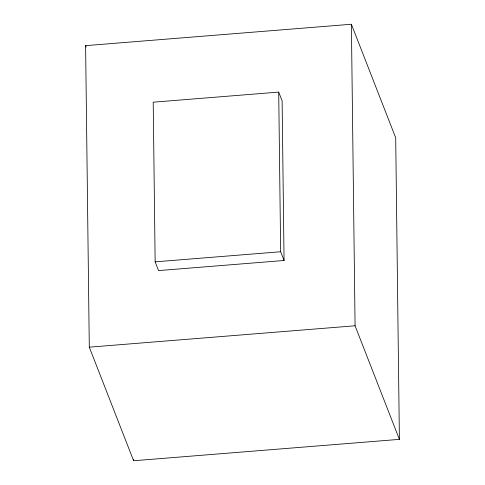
<?xml version="1.0" encoding="UTF-8"?>
<svg xmlns="http://www.w3.org/2000/svg" width="485" height="485" viewBox="0 0 485 485"><rect width="100%" height="100%" fill="white"/><g stroke="black" fill="none" stroke-linecap="round" stroke-linejoin="round"><path stroke-width="0.73" d="M85.609 45.639L351.389 24.25L395.705 137.831L399.391 439.361L133.611 460.75L89.295 347.169L85.609 45.639L86.16 47.051M278.705 92.095L153.205 102.196L155.151 261.845L158.565 270.588L284.064 260.487L282.118 100.831L278.705 92.095L280.657 251.745L284.064 260.487M155.151 261.845L280.657 251.745M89.295 347.169L355.075 325.781L399.391 439.361M351.389 24.25L355.075 325.781M133.593 459.234L133.611 460.75"/></g></svg>
